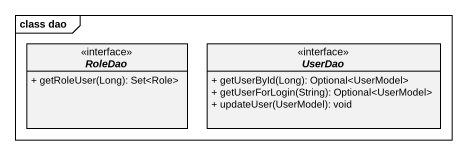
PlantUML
@startuml
mainframe class dao
hide circle
hide empty members
skinparam classAttributeIconSize 0
interface RoleDao <<interface>> {
  + getRoleUser(Long): Set<Role>
}
interface UserDao <<interface>> {
  + getUserById(Long): Optional<UserModel>
  + getUserForLogin(String): Optional<UserModel>
  + updateUser(UserModel): void
}
@enduml
